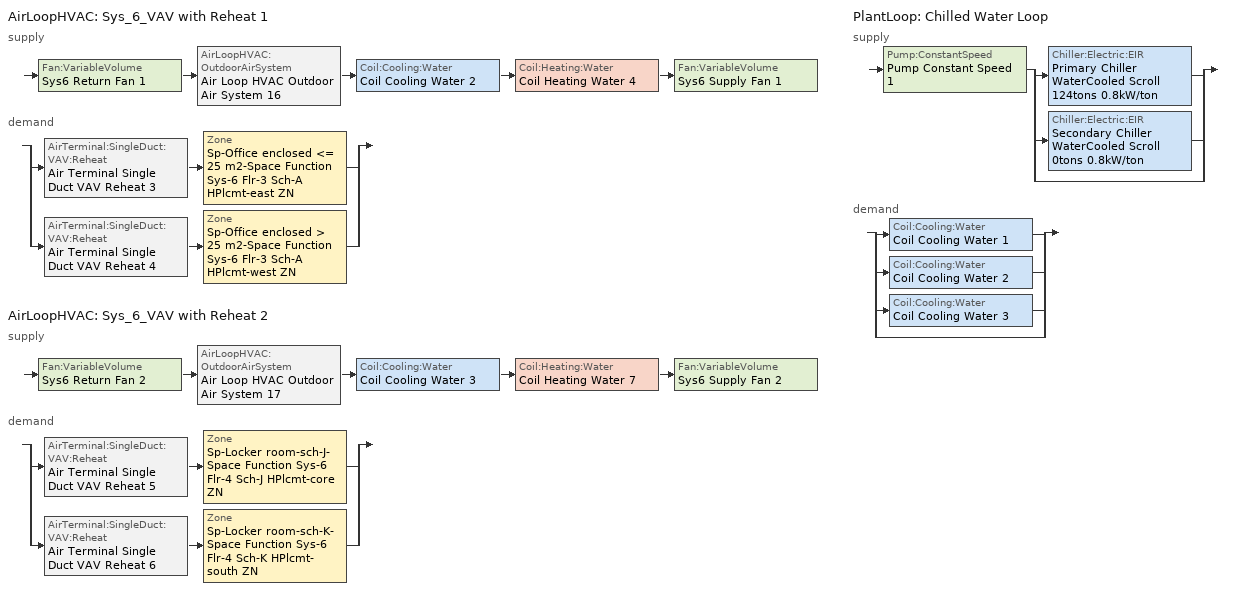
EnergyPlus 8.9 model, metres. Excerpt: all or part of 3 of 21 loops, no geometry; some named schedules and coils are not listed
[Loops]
AirLoopHVAC 'Sys_6_VAV with Reheat 1'
 supply: Fan:VariableVolume 'Sys6 Return Fan 1' > AirLoopHVAC:OutdoorAirSystem 'Air Loop HVAC Outdoor Air System 16' > Coil:Cooling:Water 'Coil Cooling Water 2' > Coil:Heating:Water 'Coil Heating Water 4' > Fan:VariableVolume 'Sys6 Supply Fan 1'
 demand: split
  | AirTerminal:SingleDuct:VAV:Reheat 'Air Terminal Single Duct VAV Reheat 3' > Zone 'Sp-Office enclosed <= 25 m2-Space Function Sys-6 Flr-3 Sch-A HPlcmt-east ZN'
  | AirTerminal:SingleDuct:VAV:Reheat 'Air Terminal Single Duct VAV Reheat 4' > Zone 'Sp-Office enclosed > 25 m2-Space Function Sys-6 Flr-3 Sch-A HPlcmt-west ZN'
AirLoopHVAC 'Sys_6_VAV with Reheat 2'
 supply: Fan:VariableVolume 'Sys6 Return Fan 2' > AirLoopHVAC:OutdoorAirSystem 'Air Loop HVAC Outdoor Air System 17' > Coil:Cooling:Water 'Coil Cooling Water 3' > Coil:Heating:Water 'Coil Heating Water 7' > Fan:VariableVolume 'Sys6 Supply Fan 2'
 demand: split
  | AirTerminal:SingleDuct:VAV:Reheat 'Air Terminal Single Duct VAV Reheat 5' > Zone 'Sp-Locker room-sch-J-Space Function Sys-6 Flr-4 Sch-J HPlcmt-core ZN'
  | AirTerminal:SingleDuct:VAV:Reheat 'Air Terminal Single Duct VAV Reheat 6' > Zone 'Sp-Locker room-sch-K-Space Function Sys-6 Flr-4 Sch-K HPlcmt-south ZN'
PlantLoop 'Chilled Water Loop'
 supply: Pump:ConstantSpeed 'Pump Constant Speed 1' > split
  | Chiller:Electric:EIR 'Primary Chiller WaterCooled Scroll 124tons 0.8kW/ton'
  | Chiller:Electric:EIR 'Secondary Chiller WaterCooled Scroll 0tons 0.8kW/ton'
  | bypass
 demand: split
  | Coil:Cooling:Water 'Coil Cooling Water 1'
  | Coil:Cooling:Water 'Coil Cooling Water 2'
  | Coil:Cooling:Water 'Coil Cooling Water 3'
  | bypass
[ZoneControl:Thermostat] Control Object Type 1=ThermostatSetpoint:DualSetpoint
Name | Zone or ZoneList | Control Type Schedule | Control Name 1
Sp-Locker room-sch-J-Space Function Sys-6 Flr-4 Sch-J HPlcmt-core ZN Thermostat | Sp-Locker room-sch-J-Space Function Sys-6 Flr-4 Sch-J HPlcmt-core ZN | Sp-Locker room-sch-J-Space Function Sys-6 Flr-4 Sch-J HPlcmt-core ZN Thermostat Schedule | Space Function Locker room-sch-J Thermostat 2
Sp-Locker room-sch-K-Space Function Sys-6 Flr-4 Sch-K HPlcmt-south ZN Thermostat | Sp-Locker room-sch-K-Space Function Sys-6 Flr-4 Sch-K HPlcmt-south ZN | Sp-Locker room-sch-K-Space Function Sys-6 Flr-4 Sch-K HPlcmt-south ZN Thermostat Schedule | Space Function Locker room-sch-K Thermostat 2
Sp-Office enclosed <= 25 m2-Space Function Sys-6 Flr-3 Sch-A HPlcmt-east ZN Thermostat | Sp-Office enclosed <= 25 m2-Space Function Sys-6 Flr-3 Sch-A HPlcmt-east ZN | Sp-Office enclosed <= 25 m2-Space Function Sys-6 Flr-3 Sch-A HPlcmt-east ZN Thermostat Schedule | Space Function Office enclosed <= 25 m2 Thermostat 2
Sp-Office enclosed > 25 m2-Space Function Sys-6 Flr-3 Sch-A HPlcmt-west ZN Thermostat | Sp-Office enclosed > 25 m2-Space Function Sys-6 Flr-3 Sch-A HPlcmt-west ZN | Sp-Office enclosed > 25 m2-Space Function Sys-6 Flr-3 Sch-A HPlcmt-west ZN Thermostat Schedule | Space Function Office enclosed > 25 m2 Thermostat 2
[ThermostatSetpoint:DualSetpoint]
Name | Heating Setpoint Temperature Schedule | Cooling Setpoint Temperature Schedule
Space Function Locker room-sch-J Thermostat 2 | NECB-J-Thermostat Setpoint-Heating | NECB-J-Thermostat Setpoint-Cooling
Space Function Locker room-sch-K Thermostat 2 | NECB-K-Thermostat Setpoint-Heating | NECB-K-Thermostat Setpoint-Cooling
Space Function Office enclosed <= 25 m2 Thermostat 2; Space Function Office enclosed > 25 m2 Thermostat 2 | NECB-A-Thermostat Setpoint-Heating | NECB-A-Thermostat Setpoint-Cooling
[AirTerminal:SingleDuct:VAV:Reheat] Availability Schedule=Always On Discrete; Maximum Air Flow Rate {m3/s}=Autosize; Zone Minimum Air Flow Input Method=Constant; Constant Minimum Air Flow Fraction=0.3; Maximum Hot Water or Steam Flow Rate {m3/s}=Autosize; Minimum Hot Water or Steam Flow Rate {m3/s}=0; Convergence Tolerance=0.001; Damper Heating Action=Normal; Maximum Flow per Zone Floor Area During Reheat {m3/s-m2}=Autocalculate; Maximum Flow Fraction During Reheat=0.5
Name | Fixed Minimum Air Flow Rate {m3/s} | Reheat Coil | Maximum Reheat Air Temperature {C}
Air Terminal Single Duct VAV Reheat 5 | 5 | Coil Heating Water 8 | 43
Air Terminal Single Duct VAV Reheat 6 | 3.75 | Coil Heating Water 9 | 18
Air Terminal Single Duct VAV Reheat 3 | 3.75 | Coil Heating Water 5 | 43
Air Terminal Single Duct VAV Reheat 4 | 3.75 | Coil Heating Water 6 | 43
[Coil:Heating:Water] Availability Schedule=Always On Discrete; U-Factor Times Area Value {W/K}=Autosize; Maximum Water Flow Rate {m3/s}=Autosize; Performance Input Method=UFactorTimesAreaAndDesignWaterFlowRate; Rated Capacity {W}=Autosize; Rated Inlet Water Temperature {C}=82.2; Rated Inlet Air Temperature {C}=16.6; Rated Outlet Water Temperature {C}=71.1; Rated Outlet Air Temperature {C}=32.2; Rated Ratio for Air and Water Convection=0.5
Coil Heating Water 4; Coil Heating Water 7
[Zone equipment]
Sp-Locker room-sch-J-Space Function Sys-6 Flr-4 Sch-J HPlcmt-core ZN: Air Terminal Single Duct VAV Reheat 5, Zone HVAC Baseboard Convective Water 19
Sp-Locker room-sch-K-Space Function Sys-6 Flr-4 Sch-K HPlcmt-south ZN: Air Terminal Single Duct VAV Reheat 6, Zone HVAC Baseboard Convective Water 20
Sp-Office enclosed <= 25 m2-Space Function Sys-6 Flr-3 Sch-A HPlcmt-east ZN: Air Terminal Single Duct VAV Reheat 3, Zone HVAC Baseboard Convective Water 17
Sp-Office enclosed > 25 m2-Space Function Sys-6 Flr-3 Sch-A HPlcmt-west ZN: Air Terminal Single Duct VAV Reheat 4, Zone HVAC Baseboard Convective Water 18
[Sizing:Zone] Zone Cooling Design Supply Air Temperature Input Method=SupplyAirTemperature; Zone Cooling Design Supply Air Temperature {C}=13; Zone Cooling Design Supply Air Temperature Difference {deltaC}=11.11; Zone Heating Design Supply Air Temperature Input Method=SupplyAirTemperature; Zone Heating Design Supply Air Temperature {C}=43; Zone Heating Design Supply Air Temperature Difference {deltaC}=11.11; Zone Cooling Design Supply Air Humidity Ratio {kgWater/kgDryAir}=0.0085; Zone Heating Design Supply Air Humidity Ratio {kgWater/kgDryAir}=0.008; Zone Heating Sizing Factor=1.3; Zone Cooling Sizing Factor=1.1; Cooling Design Air Flow Method=DesignDay; Cooling Design Air Flow Rate {m3/s}=0; Cooling Minimum Air Flow per Zone Floor Area {m3/s-m2}=0.000762; Cooling Minimum Air Flow {m3/s}=0; Cooling Minimum Air Flow Fraction=0; Heating Design Air Flow Method=DesignDay; Heating Design Air Flow Rate {m3/s}=0; Heating Maximum Air Flow per Zone Floor Area {m3/s-m2}=0.002032; Heating Maximum Air Flow {m3/s}=0.141576; Heating Maximum Air Flow Fraction=0.3; Account for Dedicated Outdoor Air System=No
Name | Design Specification Outdoor Air Object | Design Specification Zone Air Distribution Object
Sp-Locker room-sch-J-Space Function Sys-6 Flr-4 Sch-J HPlcmt-core ZN | Space Function Locker room-sch-J Ventilation | Sp-Locker room-sch-J-Space Function Sys-6 Flr-4 Sch-J HPlcmt-core ZN Design Spec Zone Air Dist
Sp-Locker room-sch-K-Space Function Sys-6 Flr-4 Sch-K HPlcmt-south ZN | Space Function Locker room-sch-K Ventilation | Sp-Locker room-sch-K-Space Function Sys-6 Flr-4 Sch-K HPlcmt-south ZN Design Spec Zone Air Dist
Sp-Office enclosed <= 25 m2-Space Function Sys-6 Flr-3 Sch-A HPlcmt-east ZN | Space Function Office enclosed <= 25 m2 Ventilation | Sp-Office enclosed <= 25 m2-Space Function Sys-6 Flr-3 Sch-A HPlcmt-east ZN Design Spec Zone Air Dist
Sp-Office enclosed > 25 m2-Space Function Sys-6 Flr-3 Sch-A HPlcmt-west ZN | Space Function Office enclosed > 25 m2 Ventilation | Sp-Office enclosed > 25 m2-Space Function Sys-6 Flr-3 Sch-A HPlcmt-west ZN Design Spec Zone Air Dist
[DesignSpecification:ZoneAirDistribution] Zone Air Distribution Effectiveness in Cooling Mode=1; Zone Air Distribution Effectiveness in Heating Mode=1
Sp-Locker room-sch-J-Space Function Sys-6 Flr-4 Sch-J HPlcmt-core ZN Design Spec Zone Air Dist; Sp-Locker room-sch-K-Space Function Sys-6 Flr-4 Sch-K HPlcmt-south ZN Design Spec Zone Air Dist; Sp-Office enclosed <= 25 m2-Space Function Sys-6 Flr-3 Sch-A HPlcmt-east ZN Design Spec Zone Air Dist; Sp-Office enclosed > 25 m2-Space Function Sys-6 Flr-3 Sch-A HPlcmt-west ZN Design Spec Zone Air Dist
[Controller:MechanicalVentilation] Demand Controlled Ventilation=No; System Outdoor Air Method=ZoneSum
Name | Availability Schedule | Zone Name 1 | Design Specification Outdoor Air Object Name 1 | Design Specification Zone Air Distribution Object Name 1 | Zone Name 2 | Design Specification Outdoor Air Object Name 2 | Design Specification Zone Air Distribution Object Name 2
Controller Mechanical Ventilation 17 | Sys_6_VAV with Reheat 2 Occ Sch | Sp-Locker room-sch-J-Space Function Sys-6 Flr-4 Sch-J HPlcmt-core ZN | Space Function Locker room-sch-J Ventilation | Sp-Locker room-sch-J-Space Function Sys-6 Flr-4 Sch-J HPlcmt-core ZN Design Spec Zone Air Dist | Sp-Locker room-sch-K-Space Function Sys-6 Flr-4 Sch-K HPlcmt-south ZN | Space Function Locker room-sch-K Ventilation | Sp-Locker room-sch-K-Space Function Sys-6 Flr-4 Sch-K HPlcmt-south ZN Design Spec Zone Air Dist
Controller Mechanical Ventilation 16 | Sys_6_VAV with Reheat 1 Occ Sch | Sp-Office enclosed <= 25 m2-Space Function Sys-6 Flr-3 Sch-A HPlcmt-east ZN | Space Function Office enclosed <= 25 m2 Ventilation | Sp-Office enclosed <= 25 m2-Space Function Sys-6 Flr-3 Sch-A HPlcmt-east ZN Design Spec Zone Air Dist | Sp-Office enclosed > 25 m2-Space Function Sys-6 Flr-3 Sch-A HPlcmt-west ZN | Space Function Office enclosed > 25 m2 Ventilation | Sp-Office enclosed > 25 m2-Space Function Sys-6 Flr-3 Sch-A HPlcmt-west ZN Design Spec Zone Air Dist
[DesignSpecification:OutdoorAir] Outdoor Air Method=Sum; Outdoor Air Flow per Person {m3/s-person}=0; Outdoor Air Flow per Zone {m3/s}=0; Outdoor Air Flow Air Changes per Hour {1/hr}=0
Name | Outdoor Air Flow per Zone Floor Area {m3/s-m2}
Space Function Locker room-sch-J Ventilation; Space Function Locker room-sch-K Ventilation | 0.00127
Space Function Office enclosed <= 25 m2 Ventilation; Space Function Office enclosed > 25 m2 Ventilation | 0.00042164
[AirLoopHVAC] Design Supply Air Flow Rate {m3/s}=AutoSize
Sys_6_VAV with Reheat 1; Sys_6_VAV with Reheat 2
[Sizing:System] Type of Load to Size On=Sensible; Design Outdoor Air Flow Rate {m3/s}=Autosize; Central Heating Maximum System Air Flow Ratio=0.3; Preheat Design Temperature {C}=7; Preheat Design Humidity Ratio {kgWater/kgDryAir}=0.008; Precool Design Temperature {C}=12.8; Precool Design Humidity Ratio {kgWater/kgDryAir}=0.008; Central Cooling Design Supply Air Temperature {C}=13; Central Heating Design Supply Air Temperature {C}=13.1; Type of Zone Sum to Use=NonCoincident; 100% Outdoor Air in Cooling=No; 100% Outdoor Air in Heating=No; Central Cooling Design Supply Air Humidity Ratio {kgWater/kgDryAir}=0.0085; Central Heating Design Supply Air Humidity Ratio {kgWater/kgDryAir}=0.008; Cooling Supply Air Flow Rate Method=DesignDay; Cooling Supply Air Flow Rate {m3/s}=0; Cooling Supply Air Flow Rate Per Floor Area {m3/s-m2}=0.00996765; Cooling Fraction of Autosized Cooling Supply Air Flow Rate=1; Cooling Supply Air Flow Rate Per Unit Cooling Capacity {m3/s-W}=3.94755e-05; Heating Supply Air Flow Rate Method=DesignDay; Heating Supply Air Flow Rate {m3/s}=0; Heating Supply Air Flow Rate Per Floor Area {m3/s-m2}=0.00996765; Heating Fraction of Autosized Heating Supply Air Flow Rate=1; Heating Fraction of Autosized Cooling Supply Air Flow Rate=1; Heating Supply Air Flow Rate Per Unit Heating Capacity {m3/s-W}=3.15882e-05; System Outdoor Air Method=ZoneSum; Zone Maximum Outdoor Air Fraction=1; Cooling Design Capacity Method=CoolingDesignCapacity; Cooling Design Capacity {W}=Autosize; Cooling Design Capacity Per Floor Area {W/m2}=234.7; Fraction of Autosized Cooling Design Capacity=1; Heating Design Capacity Method=HeatingDesignCapacity; Heating Design Capacity {W}=Autosize; Heating Design Capacity Per Floor Area {W/m2}=157; Fraction of Autosized Heating Design Capacity=1; Central Cooling Capacity Control Method=OnOff
Sys_6_VAV with Reheat 1; Sys_6_VAV with Reheat 2
[Controller:OutdoorAir] Minimum Outdoor Air Flow Rate {m3/s}=Autosize; Maximum Outdoor Air Flow Rate {m3/s}=Autosize; Economizer Control Type=DifferentialEnthalpy; Economizer Control Action Type=ModulateFlow; Lockout Type=NoLockout; Minimum Limit Type=FixedMinimum; High Humidity Control=No; Control High Indoor Humidity Based on Outdoor Humidity Ratio=Yes
Name | Minimum Outdoor Air Schedule | Mechanical Ventilation Controller | Heat Recovery Bypass Control Type
Controller Outdoor Air 16 | Sys_6_VAV with Reheat 1 Occ Sch | Controller Mechanical Ventilation 16 | BypassWhenWithinEconomizerLimits
Controller Outdoor Air 17 | Sys_6_VAV with Reheat 2 Occ Sch | Controller Mechanical Ventilation 17 | BypassWhenOAFlowGreaterThanMinimum
[HeatExchanger:AirToAir:SensibleAndLatent]
Sys_6_VAV with Reheat 2 ERV: Availability Schedule=Always On Discrete; Nominal Supply Air Flow Rate {m3/s}=Autosize; Sensible Effectiveness at 100% Heating Air Flow=0.5; Latent Effectiveness at 100% Heating Air Flow=0.5; Sensible Effectiveness at 75% Heating Air Flow=0.5; Latent Effectiveness at 75% Heating Air Flow=0.5; Sensible Effectiveness at 100% Cooling Air Flow=0.5; Latent Effectiveness at 100% Cooling Air Flow=0.5; Sensible Effectiveness at 75% Cooling Air Flow=0.5; Latent Effectiveness at 75% Cooling Air Flow=0.5; Nominal Electric Power {W}=4036.61; Supply Air Outlet Temperature Control=Yes; Heat Exchanger Type=Rotary; Frost Control Type=ExhaustOnly; Threshold Temperature {C}=-23.3; Initial Defrost Time Fraction=0.167; Rate of Defrost Time Fraction Increase {1/K}=1.44; Economizer Lockout=Yes
[SetpointManager:OutdoorAirPretreat]
Setpoint Manager Outdoor Air Pretreat 15: Control Variable=Temperature; Minimum Setpoint Temperature {C}=-99; Maximum Setpoint Temperature {C}=99; Minimum Setpoint Humidity Ratio {kgWater/kgDryAir}=1e-05; Maximum Setpoint Humidity Ratio {kgWater/kgDryAir}=1
[SetpointManager:MixedAir] Control Variable=Temperature
Node 283 OS Default SPM; Node 282 OS Default SPM; Node 281 OS Default SPM; Node 280 OS Default SPM; Node 311 OS Default SPM; Node 310 OS Default SPM; Node 309 OS Default SPM; Node 308 OS Default SPM
[Controller:WaterCoil] Control Variable=Temperature; Actuator Variable=Flow; Maximum Actuated Flow {m3/s}=Autosize; Minimum Actuated Flow {m3/s}=0
Name | Action | Controller Convergence Tolerance {deltaC}
Controller Water Coil 6; Controller Water Coil 10 | Reverse | Autosize
Controller Water Coil 5; Controller Water Coil 9 | Normal | 0.0001
[Fan:VariableVolume] Maximum Flow Rate {m3/s}=AutoSize; Fan Power Minimum Flow Rate Input Method=Fraction; Fan Power Minimum Air Flow Rate {m3/s}=0; Motor In Airstream Fraction=1; Fan Power Coefficient 5=0
Name | Availability Schedule | Fan Total Efficiency | Pressure Rise {Pa} | Fan Power Minimum Flow Fraction | Motor Efficiency | Fan Power Coefficient 1 | Fan Power Coefficient 2 | Fan Power Coefficient 3 | Fan Power Coefficient 4
Sys6 Return Fan 1 | Sys_6_VAV with Reheat 1 Occ Sch | 0.299975 | 250 | 0.68 | 0.4615 | -2.4176 | 9.5874 | -11.559 | 5.4009
Sys6 Supply Fan 1 | Sys_6_VAV with Reheat 1 Occ Sch | 0.549965 | 1000 | 0.5 | 0.8461 | -4.1457 | 16.803 | -19.471 | 7.8488
Sys6 Return Fan 2 | Sys_6_VAV with Reheat 2 Occ Sch | 0.299975 | 250 | 0.68 | 0.4615 | -2.4176 | 9.5874 | -11.559 | 5.4009
Sys6 Supply Fan 2 | Sys_6_VAV with Reheat 2 Occ Sch | 0.549965 | 1000 | 0.5 | 0.8461 | -4.1457 | 16.803 | -19.471 | 7.8488
[Coil:Cooling:Water] Availability Schedule=Always On Discrete; Design Water Flow Rate {m3/s}=Autosize; Design Air Flow Rate {m3/s}=Autosize; Design Inlet Water Temperature {C}=Autosize; Design Inlet Air Temperature {C}=Autosize; Design Outlet Air Temperature {C}=Autosize; Design Inlet Air Humidity Ratio {kgWater/kgDryAir}=Autosize; Design Outlet Air Humidity Ratio {kgWater/kgDryAir}=Autosize; Type of Analysis=SimpleAnalysis; Heat Exchanger Configuration=CrossFlow
Coil Cooling Water 2; Coil Cooling Water 3
[SetpointManager:Scheduled] Control Variable=Temperature
Name | Schedule
Setpoint Manager Scheduled 4 | Supply Air Temp 1
Setpoint Manager Scheduled 5 | Supply Air Temp 2
Setpoint Manager Scheduled 1 | CHW Temp
[PlantLoop]
Chilled Water Loop: Fluid Type=Water; Plant Equipment Operation Scheme=Chilled Water Loop Operation Schemes; Maximum Loop Temperature {C}=100; Minimum Loop Temperature {C}=0; Maximum Loop Flow Rate {m3/s}=Autosize; Minimum Loop Flow Rate {m3/s}=0; Plant Loop Volume {m3}=Autocalculate; Load Distribution Scheme=Optimal; Plant Loop Demand Calculation Scheme=SingleSetpoint
[Sizing:Plant]
Chilled Water Loop: Loop Type=Cooling; Design Loop Exit Temperature {C}=7; Loop Design Temperature Difference {deltaC}=6; Sizing Option=NonCoincident; Zone Timesteps in Averaging Window=1; Coincident Sizing Factor Mode=None
[Pump:ConstantSpeed]
Pump Constant Speed 1: Design Flow Rate {m3/s}=Autosize; Design Pump Head {Pa}=179352; Design Power Consumption {W}=Autosize; Motor Efficiency=0.917; Fraction of Motor Inefficiencies to Fluid Stream=0; Pump Control Type=Intermittent; Design Power Sizing Method=PowerPerFlowPerPressure; Design Electric Power per Unit Flow Rate {W/(m3/s)}=348701.1; Design Shaft Power per Unit Flow Rate per Unit Head=1.28205
[Chiller:Electric:EIR] Reference Leaving Chilled Water Temperature {C}=6.67; Reference Entering Condenser Fluid Temperature {C}=29.4; Reference Chilled Water Flow Rate {m3/s}=Autosize; Reference Condenser Fluid Flow Rate {m3/s}=Autosize; Cooling Capacity Function of Temperature Curve=WaterCooled_Scroll_CAPFT_NECB2011; Electric Input to Cooling Output Ratio Function of Temperature Curve=WaterCooled_Scroll_EIRFT_NECB2011; Electric Input to Cooling Output Ratio Function of Part Load Ratio Curve=WaterCooled_Scroll_EIRFPLR_NECB2011; Minimum Part Load Ratio=0.25; Maximum Part Load Ratio=1; Optimum Part Load Ratio=1; Minimum Unloading Ratio=0.25; Condenser Type=WaterCooled; Condenser Fan Power Ratio {W/W}=0; Fraction of Compressor Electric Consumption Rejected by Condenser=1; Leaving Chilled Water Lower Temperature Limit {C}=2; Chiller Flow Mode=LeavingSetpointModulated; Sizing Factor=1
Name | Reference Capacity {W} | Reference COP {W/W}
Primary Chiller WaterCooled Scroll 124tons 0.8kW/ton | 437303 | 4.54393
Secondary Chiller WaterCooled Scroll 0tons 0.8kW/ton | 0.001 | 4.5032
[PlantEquipmentOperationSchemes]
Chilled Water Loop Operation Schemes: Control Scheme Object Type 1=PlantEquipmentOperation:CoolingLoad; Control Scheme Name 1=Chilled Water Loop Cooling Operation Scheme; Control Scheme Schedule Name 1=Always On Discrete
[PlantEquipmentOperation:CoolingLoad]
Chilled Water Loop Cooling Operation Scheme: Load Range Lower Limit 1 {W}=0; Load Range Upper Limit 1 {W}=1000000000; Range Equipment List Name 1=Chilled Water Loop Cooling Equipment List
[PlantEquipmentList]
Chilled Water Loop Cooling Equipment List: Chiller:Electric:EIR, Primary Chiller WaterCooled Scroll 124tons 0.8kW/ton, Chiller:Electric:EIR, Secondary Chiller WaterCooled Scroll 0tons 0.8kW/ton
[Schedule:Compact]
Sp-Locker room-sch-J-Space Function Sys-6 Flr-4 Sch-J HPlcmt-core ZN Thermostat Schedule; Sp-Locker room-sch-K-Space Function Sys-6 Flr-4 Sch-K HPlcmt-south ZN Thermostat Schedule; Sp-Office enclosed <= 25 m2-Space Function Sys-6 Flr-3 Sch-A HPlcmt-east ZN Thermostat Schedule; Sp-Office enclosed > 25 m2-Space Function Sys-6 Flr-3 Sch-A HPlcmt-west ZN Thermostat Schedule: Through: 12/31, For: AllDays, Until: 24:00, 4
[Schedule:Week:Daily]
NECB-J-Thermostat Setpoint-Heating Week Rule - Jan1-Dec31: NECB-J-Thermostat Setpoint-Heating Sun|Hol Day, NECB-J-Thermostat Setpoint-Heating Default|Wkdy Day, NECB-J-Thermostat Setpoint-Heating Default|Wkdy Day, NECB-J-Thermostat Setpoint-Heating Default|Wkdy Day, NECB-J-Thermostat Setpoint-Heating Default|Wkdy Day, NECB-J-Thermostat Setpoint-Heating Default|Wkdy Day, NECB-J-Thermostat Setpoint-Heating Sat Day, NECB-J-Thermostat Setpoint-Heating Default, NECB-J-Thermostat Setpoint-Heating Default, NECB-J-Thermostat Setpoint-Heating Default, NECB-J-Thermostat Setpoint-Heating Default, NECB-J-Thermostat Setpoint-Heating Default
Sys_6_VAV with Reheat 2 Occ Sch Week Rule - Jan1-Dec31: Sys_6_VAV with Reheat 2 Occ Sch Sunday, Sys_6_VAV with Reheat 2 Occ Sch Monday, Sys_6_VAV with Reheat 2 Occ Sch Tuesday, Sys_6_VAV with Reheat 2 Occ Sch Wednesday, Sys_6_VAV with Reheat 2 Occ Sch Thursday, Sys_6_VAV with Reheat 2 Occ Sch Friday, Sys_6_VAV with Reheat 2 Occ Sch Saturday, Sys_6_VAV with Reheat 2 Occ Sch Default, Sys_6_VAV with Reheat 2 Occ Sch Summer Design Day, Sys_6_VAV with Reheat 2 Occ Sch Winter Design Day, Sys_6_VAV with Reheat 2 Occ Sch Default, Sys_6_VAV with Reheat 2 Occ Sch Default
Sys_6_VAV with Reheat 1 Occ Sch Week Rule - Jan1-Dec31: Sys_6_VAV with Reheat 1 Occ Sch Sunday, Sys_6_VAV with Reheat 1 Occ Sch Monday, Sys_6_VAV with Reheat 1 Occ Sch Tuesday, Sys_6_VAV with Reheat 1 Occ Sch Wednesday, Sys_6_VAV with Reheat 1 Occ Sch Thursday, Sys_6_VAV with Reheat 1 Occ Sch Friday, Sys_6_VAV with Reheat 1 Occ Sch Saturday, Sys_6_VAV with Reheat 1 Occ Sch Default, Sys_6_VAV with Reheat 1 Occ Sch Summer Design Day, Sys_6_VAV with Reheat 1 Occ Sch Winter Design Day, Sys_6_VAV with Reheat 1 Occ Sch Default, Sys_6_VAV with Reheat 1 Occ Sch Default
CHW Temp Week Rule - Jan1-Dec31: sunCHW Temp 1, wkdCHW Temp 1, wkdCHW Temp 1, wkdCHW Temp 1, wkdCHW Temp 1, wkdCHW Temp 1, satCHW Temp 1, Schedule Day 3, Schedule Day 3, Schedule Day 3, Schedule Day 3, Schedule Day 3
Supply Air Temp 1 Week Rule - Jan1-Dec31: Supply Air Temp Default 1, Supply Air Temp Default 1, Supply Air Temp Default 1, Supply Air Temp Default 1, Supply Air Temp Default 1, Supply Air Temp Default 1, Supply Air Temp Default 1, Supply Air Temp Default 1, Supply Air Temp Default 1, Supply Air Temp Default 1, Supply Air Temp Default 1, Supply Air Temp Default 1
Supply Air Temp 2 Week Rule - Jan1-Dec31: Supply Air Temp Default 2, Supply Air Temp Default 2, Supply Air Temp Default 2, Supply Air Temp Default 2, Supply Air Temp Default 2, Supply Air Temp Default 2, Supply Air Temp Default 2, Supply Air Temp Default 2, Supply Air Temp Default 2, Supply Air Temp Default 2, Supply Air Temp Default 2, Supply Air Temp Default 2
[Schedule:Year]
NECB-J-Thermostat Setpoint-Heating: NECB-J-Thermostat Setpoint-Heating Week Rule - Jan1-Dec31, 1, 1, 12, 31
NECB-J-Thermostat Setpoint-Cooling: NECB-J-Thermostat Setpoint-Cooling Week Rule - Jan1-Dec31, 1, 1, 12, 31
Sys_6_VAV with Reheat 2 Occ Sch: Sys_6_VAV with Reheat 2 Occ Sch Week Rule - Jan1-Dec31, 1, 1, 12, 31
NECB-K-Thermostat Setpoint-Heating: NECB-K-Thermostat Setpoint-Heating Week Rule - Jan1-Dec31, 1, 1, 12, 31
NECB-K-Thermostat Setpoint-Cooling: NECB-K-Thermostat Setpoint-Cooling Week Rule - Jan1-Dec31, 1, 1, 12, 31
NECB-A-Thermostat Setpoint-Heating: NECB-A-Thermostat Setpoint-Heating Week Rule - Jan1-Dec31, 1, 1, 12, 31
NECB-A-Thermostat Setpoint-Cooling: NECB-A-Thermostat Setpoint-Cooling Week Rule - Jan1-Dec31, 1, 1, 12, 31
Sys_6_VAV with Reheat 1 Occ Sch: Sys_6_VAV with Reheat 1 Occ Sch Week Rule - Jan1-Dec31, 1, 1, 12, 31
CHW Temp: CHW Temp Week Rule - Jan1-Dec31, 1, 1, 12, 31
Supply Air Temp 1: Supply Air Temp 1 Week Rule - Jan1-Dec31, 1, 1, 12, 31
Supply Air Temp 2: Supply Air Temp 2 Week Rule - Jan1-Dec31, 1, 1, 12, 31
[Schedule:Constant]
Always On Discrete: Hourly Value=1
[Curve:Biquadratic] Minimum Value of x {BasedOnField A2}=5; Maximum Value of x {BasedOnField A2}=10; Minimum Value of y {BasedOnField A3}=24; Maximum Value of y {BasedOnField A3}=35
Name | Coefficient1 Constant | Coefficient2 x | Coefficient3 x**2 | Coefficient4 y | Coefficient5 y**2 | Coefficient6 x*y
WaterCooled_Scroll_CAPFT_NECB2011 | 0.94418 | 0.0337102 | 9.75564e-05 | -0.00322114 | -4.91832e-05 | -0.000177584
WaterCooled_Scroll_EIRFT_NECB2011 | 0.727393 | -0.0118922 | 0.000541177 | 0.00187934 | 0.000473461 | -0.000711472
[Curve:Quadratic]
WaterCooled_Scroll_EIRFPLR_NECB2011: Coefficient1 Constant=0.04412; Coefficient2 x=0.640367; Coefficient3 x**2=0.319555; Minimum Value of x {BasedOnField A2}=0; Maximum Value of x {BasedOnField A2}=1
